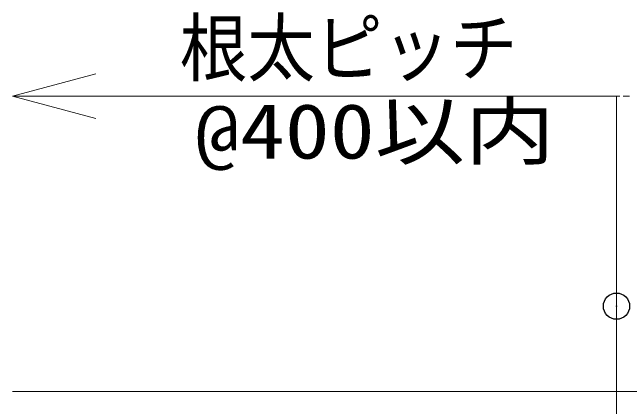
# Model space of a CAD drawing. Units: millimetres, scale not verified. Extents: x -4131 to 4169, y -981 to 998.
# Drawn here: x -1030.2 to -912.7, y -389 to -313.9 of the extents above; entities that cross this region are included whole.
import ezdxf
from ezdxf.enums import TextEntityAlignment as Align

# ---------------------------------------------------------------- set-up
doc = ezdxf.new("R2010")
doc.units = ezdxf.units.MM
doc.header["$LTSCALE"] = 10
doc.header["$PDMODE"] = 32
doc.header["$PDSIZE"] = 5
doc.linetypes.add('CHAIN1', pattern=[8, 5, -1, 1, -1])
for name, color, linetype, lineweight in [('0-1_デッキ', 7, 'Continuous', 9), ('0-3_寸法', 7, 'Continuous', 9), ('0-4_一般', 4, 'Continuous', 9), ('0-6_0', 7, 'Continuous', 9)]:
    doc.layers.add(name, color=color, linetype=linetype, lineweight=lineweight)
doc.layers.add('0-7_DEFPOINTS', color=7, linetype='Continuous')
doc.styles.add('ＭＳ ゴシック', font='')
doc.styles.get('ＭＳ ゴシック').set_extended_font_data('MS Gothic')

# ---------------------------------------------------------------- blocks, each defined once
blk = doc.blocks.new('_DOT')
at = {"layer": '0-6_0'}
for p, q in [((-5, 0), (-10, 0)), ((-2.5, 0), (2.5, 0))]:
    blk.add_line(p, q, dxfattribs=at)
blk = doc.blocks.new('グループ-26-1')
at = {"layer": '0-1_デッキ'}
blk.add_line((-4353.4, -945.4), (-9478.4, -945.4), dxfattribs=at)

msp = doc.modelspace()

# ---------------------------------------------------------------- linework, layer by layer
at = {"layer": '0-3_寸法', "color": 4}
msp.add_line((-915.19, -329.9), (-1030.19, -329.9), dxfattribs=at)
at = {"layer": '0-3_寸法'}
msp.add_line((-915.19, -364.9), (-915.19, -329.9), dxfattribs=at)
at = {"layer": '0-3_寸法', "color": 4}
msp.add_lwpolyline([(-1014.31, -334.15), (-1030.19, -329.9), (-1014.31, -325.64)], dxfattribs=at)
at = {"layer": '0-4_一般', "linetype": 'CHAIN1'}
msp.add_line((-915.19, -349.24), (-915.19, -598.24), dxfattribs=at)
at = {"layer": '0-7_DEFPOINTS'}
msp.add_point((-915.19, -369.9), dxfattribs=at)

# ---------------------------------------------------------------- block references
at = {"layer": '0-1_デッキ', "xscale": 0.1, "yscale": 0.1}
msp.add_blockref('グループ-26-1', (-82.35, -291.6), dxfattribs=at)
at = {"layer": '0-3_寸法', "xscale": 0.2503723, "yscale": 0.2503723, "rotation": 180}
msp.add_blockref('_DOT', (-915.19, -329.9), dxfattribs=at)

# ---------------------------------------------------------------- texts
at = {"layer": '0-3_寸法', "color": 4, "style": 'ＭＳ ゴシック'}
for s, width, p in [('根太ピッチ', 0.9, (-998.32, -329.1)), ('@400以内', 1.2, (-995.43, -344.95))]:
    msp.add_text(s, height=10.48, dxfattribs=dict(at, width=width)).set_placement(p, align=Align.BOTTOM_LEFT)

doc.saveas('drawing.dxf')
